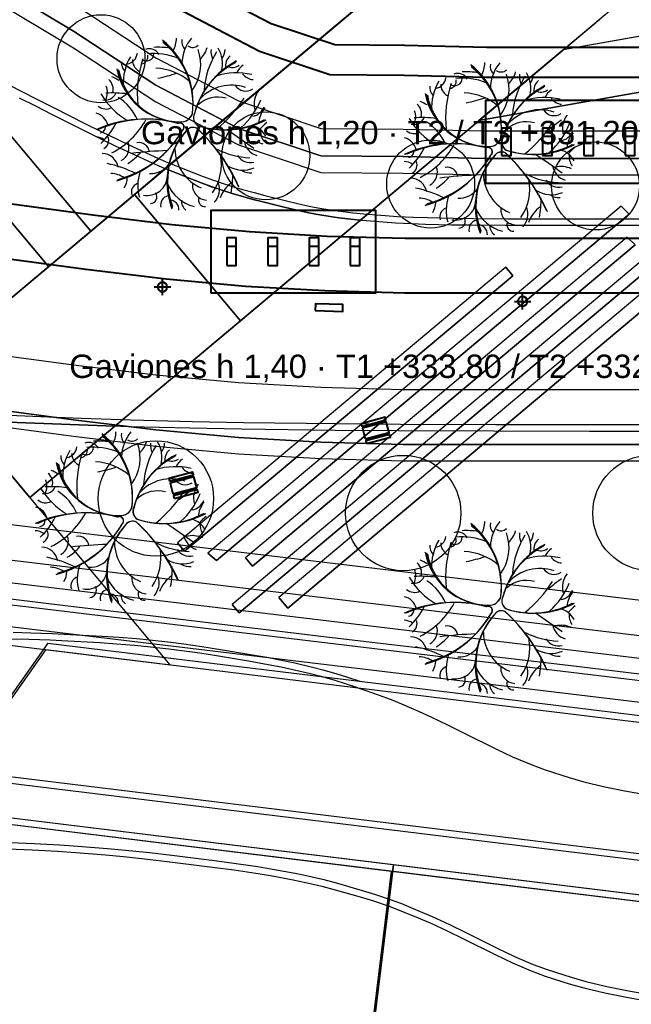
# Model space of a CAD drawing. Header units: metres. Extents: x -1097 to 1588, y -673 to 884.
# Drawn here: x 508.1 to 552.6, y 237.3 to 308.9 of the extents above; entities that cross this region are included whole.
import ezdxf

# ---------------------------------------------------------------- set-up
doc = ezdxf.new("R2010")
doc.units = ezdxf.units.M
doc.layers.get('0').update_dxf_attribs({"lineweight": 0, "plot": 0})
for name, color, linetype, lineweight, plot in [('ARBOLES_PROY', 3, 'Continuous', 0, False), ('COTAS', 7, 'Continuous', 0, False), ('CRECIDA_Q100', 5, 'Continuous', 0, False), ('CRECIDA_Q2', 150, 'Continuous', 0, False), ('Espacios relajacion', 32, 'Continuous', 0, False), ('EXT. caminos', 252, 'Continuous', 0, False), ('EXTENSIONES', 252, 'Continuous', 0, False), ('HATCHS', 7, 'Continuous', 0, False), ('Plazas de Arribo', 40, 'Continuous', 0, False), ('PROY-CICLOVIA', 1, 'Continuous', 0, False), ('PROYECCIONES', 7, 'Continuous', 0, False), ('Solado', 7, 'Continuous', 0, False), ('SUDS-CUNETA_VERDE', 3, 'Continuous', 0, False), ('TERRAZAS-GAVIONES', 8, 'Continuous', 0, False), ('TERRENO', 188, 'Continuous', 0, False), ('VEGETACION', 85, 'Continuous', 0, False), ('VISTA', 7, 'Continuous', 0, False), ('VISTA LEJOS', 7, 'Continuous', 0, False)]:
    doc.layers.add(name, color=color, linetype=linetype, lineweight=lineweight, plot=plot)
doc.styles.add('ARIAL', font='arial.ttf')

# ---------------------------------------------------------------- blocks, each defined once
blk = doc.blocks.new('LUMINARIA')
for points in [[(-0.6, 0), (0.6, 0)], [(0.35, 0), (0.32, 0.142), (0.234, 0.26), (0.108, 0.333), (-0.037, 0.348), (-0.175, 0.303), (-0.283, 0.206), (-0.342, 0.073), (-0.342, -0.073), (-0.283, -0.206), (-0.175, -0.303), (-0.037, -0.348), (0.108, -0.333), (0.234, -0.26), (0.32, -0.142), (0.35, 0)], [(0, -0.6), (0, 0.6)]]:
    blk.add_lwpolyline(points)
blk = doc.blocks.new('BANCO')
blk.add_lwpolyline([(-1, -0.25), (1, -0.25), (1, 0.25), (-1, 0.25), (-1, -0.25)])
blk = doc.blocks.new('DECK_REPOSERA')
for points in [[(-0.35, -1), (0.35, -1), (0.35, 1), (-0.35, 1), (-0.35, -1)], [(-0.35, 0.4), (0.35, 0.4)]]:
    blk.add_lwpolyline(points)
blk = doc.blocks.new('MESA_PICNIC')
for points in [[(-0.9, 0.55), (0.9, 0.55), (0.9, 0.75), (-0.9, 0.75), (-0.9, 0.55)], [(-0.9, -0.4), (0.9, -0.4), (0.9, 0.4), (-0.9, 0.4), (-0.9, -0.4)], [(-0.9, -0.75), (0.9, -0.75), (0.9, -0.55), (-0.9, -0.55), (-0.9, -0.75)]]:
    blk.add_lwpolyline(points)

msp = doc.modelspace()

# ---------------------------------------------------------------- linework, layer by layer
at = {"layer": ''}
for points in [[(504.575, 321.431), (509.062, 318.904), (515.238, 315.212), (521.091, 311.375), (526.391, 308.61), (531.018, 307.066), (536.097, 307.02), (542.069, 306.884), (553.931, 306.884), (559.25, 307.005), (564.589, 308.214), (570.526, 309.692), (576.526, 311.186), (588.526, 314.175)], [(589.058, 312.04), (577.058, 309.052), (571.058, 307.557), (565.098, 306.073), (559.52, 304.811), (553.956, 304.684), (542.044, 304.684), (536.062, 304.82), (530.651, 304.869), (525.529, 306.578), (519.976, 309.475), (514.071, 313.348), (507.958, 317.001)], [(507.507, 295.479), (513.397, 294.685), (519.163, 293.986), (524.82, 293.469), (530.468, 293.141), (536.149, 292.987), (553.961, 292.987), (559.8, 293.028), (565.679, 293.2), (571.685, 293.372), (577.708, 293.538), (583.728, 293.692)], [(583.827, 289.693), (577.814, 289.54), (571.799, 289.373), (565.795, 289.202), (559.873, 289.029), (553.975, 288.987), (536.095, 288.987), (530.298, 289.145), (524.522, 289.479), (518.74, 290.008), (512.889, 290.718), (506.959, 291.517)]]:
    msp.add_lwpolyline(points, dxfattribs=at)
for points in [[(542, 297), (554, 297), (554, 303), (542, 303)], [(522, 289), (534, 289), (534, 295), (522, 295)]]:
    msp.add_lwpolyline(points, close=True, dxfattribs=at)
at = {"layer": 'ARBOLES_PROY'}
for centre, radius in [((514, 306.042), 3.2), ((526, 298.977), 3.2), ((538, 296.921), 3.2), ((550, 296.784), 3.2), ((518, 274.047), 4.2), ((536, 272.987), 4.2), ((554, 272.987), 4.2)]:
    msp.add_circle(centre, radius, dxfattribs=at)
at = {"layer": 'CRECIDA_Q100'}
msp.add_lwpolyline([(470, 290.376), (476, 289.476), (482, 288.027), (494, 286.578), (500, 285.433), (506, 284.583), (512, 283.774), (518, 283.047), (524, 282.498), (530, 282.15), (536, 281.987), (542, 281.987), (548, 281.987), (554, 281.987), (560, 282.029), (566, 282.205), (572, 282.376), (578, 282.542), (584, 282.695)], dxfattribs=at)
at = {"layer": 'CRECIDA_Q2'}
msp.add_lwpolyline([(470, 335.959), (476, 333.432), (482, 330.988), (494, 328.544), (500, 317.007), (506, 313.627), (512, 310.042), (518, 306.107), (524, 302.977), (530, 300.975), (536, 300.921), (542, 300.784), (548, 300.784), (554, 300.784), (560, 300.921), (566, 302.279), (572, 303.773), (578, 305.267), (584, 306.761)], dxfattribs=at)
at = {"layer": 'Espacios relajacion'}
for points in [[(560.658, 296.427), (560.144, 297.04), (523.557, 266.34), (524.071, 265.727)], [(552.438, 294.741), (551.87, 295.309), (521.782, 270.062), (522.404, 269.54)], [(560.186, 293.425), (559.479, 294.132), (526.95, 266.837), (527.59, 266.074)], [(552.874, 292.496), (552.306, 293.064), (524.512, 269.743), (525.027, 269.13)], [(543.984, 290.259), (543.47, 290.871), (519.572, 270.819), (520.086, 270.206)]]:
    msp.add_lwpolyline(points, close=True, dxfattribs=at)
at = {"layer": 'EXT. caminos'}
for points in [[(584.129, 313.118), (547.641, 306.684)], [(498.608, 310.951), (513.255, 293.495)], [(582.987, 308.855), (541.513, 301.542)], [(495.391, 308.562), (510.191, 290.924)]]:
    msp.add_lwpolyline(points, dxfattribs=at)
at = {"layer": 'EXTENSIONES'}
msp.add_lwpolyline([(547.075, 321.874), (554.788, 312.681), (508.826, 274.114), (501.112, 283.307)], close=True, dxfattribs=at)
for points in [[(560.144, 297.04), (523.557, 266.34)], [(516.433, 296.162), (524.147, 286.97)], [(560.658, 296.427), (524.071, 265.727)], [(551.87, 295.309), (521.782, 270.062)], [(551.87, 295.309), (552.438, 294.741)], [(552.438, 294.741), (522.404, 269.54)], [(559.479, 294.132), (526.95, 266.837)], [(552.306, 293.064), (524.512, 269.743)], [(560.186, 293.425), (527.59, 266.074)], [(552.306, 293.064), (552.874, 292.496)], [(552.874, 292.496), (525.027, 269.13)], [(543.47, 290.871), (519.572, 270.819)], [(543.47, 290.871), (543.984, 290.259)], [(543.984, 290.259), (520.086, 270.206)], [(520.086, 270.206), (519.572, 270.819)], [(522.404, 269.54), (521.782, 270.062)], [(525.027, 269.13), (524.512, 269.743)], [(527.59, 266.074), (526.95, 266.837)], [(524.071, 265.727), (523.557, 266.34)]]:
    msp.add_lwpolyline(points, dxfattribs=at)
at = {"layer": 'HATCHS', "color": 251}
msp.add_lwpolyline([(532.595, 309.724), (518.682, 298.049), (519.316, 297.788), (520.612, 297.27), (521.294, 297.006), (522.043, 296.732), (522.609, 296.54), (523.559, 296.237), (524.155, 296.06), (524.99, 295.829), (525.787, 295.623), (527.342, 295.234), (528.148, 295.042), (529.012, 294.855), (529.646, 294.735), (530.683, 294.562), (531.316, 294.471), (532.18, 294.37), (532.886, 294.303), (550.317, 308.929)], dxfattribs=at)
msp.add_lwpolyline([(532.886, 294.303), (532.18, 294.37), (531.316, 294.471), (530.683, 294.562), (529.646, 294.735), (529.012, 294.855), (528.148, 295.042), (527.342, 295.234), (525.787, 295.623), (524.99, 295.829), (524.155, 296.06), (523.559, 296.237), (522.292, 296.641), (521.294, 297.006), (520.612, 297.27), (519.316, 297.788), (518.682, 298.049), (516.433, 296.162), (524.147, 286.97)], close=True, dxfattribs=at)
at = {"layer": 'Plazas de Arribo', "color": 254}
msp.add_lwpolyline([(510.191, 290.924), (495.391, 308.562), (482.42, 298.927), (479.995, 266.733), (519.025, 261.959), (501.112, 283.307)], close=True, dxfattribs=at)
at = {"layer": 'Plazas de Arribo'}
for points in [[(510.191, 290.924), (495.391, 308.562)], [(501.112, 283.307), (510.191, 290.924)], [(519.025, 261.959), (501.112, 283.307)], [(479.995, 266.733), (519.025, 261.959)]]:
    msp.add_lwpolyline(points, dxfattribs=at)
at = {"layer": 'PROY-CICLOVIA'}
msp.add_lwpolyline([(560.766, 265.757), (635.003, 257.838), (719.22, 266.755), (798.362, 276.648), (829.562, 288.348), (830.475, 285.914), (798.988, 274.106), (719.518, 264.172), (635.002, 255.224), (560.473, 263.173), (485.5, 272.17), (485.81, 274.752), (560.766, 265.757)], close=True, dxfattribs=at)
at = {"layer": 'PROYECCIONES'}
for points in [[(509.986, 263.064), (503.435, 253.791)], [(510.137, 263.534), (503.586, 254.261)]]:
    msp.add_lwpolyline(points, dxfattribs=at)
at = {"layer": 'Solado'}
for points in [[(582.987, 308.855), (583.424, 310.487), (560.389, 308.932), (547.641, 306.684), (541.513, 301.542)], [(502.474, 306.343), (501.834, 306.735), (501.085, 307.211), (500.426, 307.443), (499.52, 307.179), (495.994, 307.843), (510.191, 290.924), (513.255, 293.495)], [(524.147, 286.97), (516.433, 296.162), (501.112, 283.307), (504.103, 279.742), (505.924, 279.658), (512.404, 279.399), (515.017, 279.309)], [(515.017, 279.309), (512.404, 279.399), (505.924, 279.658), (504.103, 279.742), (508.826, 274.114)]]:
    msp.add_lwpolyline(points, close=True, dxfattribs=at)
at = {"layer": 'SUDS-CUNETA_VERDE'}
msp.add_lwpolyline([(560.293, 261.584), (635.001, 253.615), (719.702, 262.583), (799.374, 272.542), (831.063, 284.426), (904.04, 313.416), (905.222, 310.442), (832.231, 281.446), (832.202, 281.435), (800.321, 269.48), (800.142, 269.424), (799.958, 269.39), (720.084, 259.406), (720.054, 259.402), (635.169, 250.415), (635, 250.406), (634.831, 250.415), (559.943, 258.403), (559.922, 258.405), (484.929, 267.404), (485.31, 270.581), (560.293, 261.584)], close=True, dxfattribs=at)
msp.add_lwpolyline([(485.119, 268.993), (560.113, 259.994), (635, 252.006), (719.885, 260.993), (799.759, 270.978), (831.64, 282.933), (904.631, 311.929)], dxfattribs=at)
at = {"layer": 'TERRAZAS-GAVIONES'}
for points in [[(482, 328.988), (494, 326.544), (500, 315.007), (506, 311.627), (512, 308.042), (518, 304.107), (524, 300.977), (530, 298.975), (536, 298.921), (542, 298.784), (548, 298.784), (554, 298.784), (560, 298.921), (566, 300.279), (572, 301.773), (578, 303.267), (584, 304.761)], [(482, 328.988), (494, 326.544), (500, 315.007), (506, 311.627), (512, 308.042), (518, 304.107), (524, 300.977), (530, 298.975), (536, 298.921), (542, 298.784), (548, 298.784), (554, 298.784), (560, 298.921), (566, 300.279), (572, 301.773), (578, 303.267), (584, 304.761)], [(482, 327.788), (494, 325.344), (500, 313.807), (506, 310.427), (512, 306.842), (518, 302.907), (524, 299.777), (530, 297.775), (536, 297.721), (542, 297.584), (548, 297.584), (554, 297.584), (560, 297.721), (566, 299.079), (572, 300.573), (578, 302.067), (584, 303.561)], [(506, 313.627), (512, 310.042), (518, 306.107), (524, 302.977), (530, 300.975), (536, 300.921), (542, 300.784), (548, 300.784), (554, 300.784), (560, 300.921), (566, 302.279), (572, 303.773), (578, 305.267), (584, 306.761)], [(506, 311.627), (512, 308.042), (518, 304.107), (524, 300.977), (530, 298.975), (536, 298.921), (542, 298.784), (548, 298.784), (554, 298.784), (560, 298.921), (566, 300.279), (572, 301.773), (578, 303.267), (584, 304.761)], [(584, 304.761), (578, 303.267), (572, 301.773), (566, 300.279), (560, 298.921), (554, 298.784), (548, 298.784), (542, 298.784), (536, 298.921), (530, 298.975), (524, 300.977), (518, 304.107), (512, 308.042), (506, 311.627)], [(482, 284.027), (494, 282.578), (500, 281.433), (506, 280.583), (512, 279.774), (518, 279.047), (524, 278.498), (530, 278.15), (536, 277.987), (542, 277.987), (548, 277.987), (554, 277.987), (560, 278.029), (566, 278.205), (572, 278.376), (578, 278.542), (584, 278.695)], [(482, 284.027), (494, 282.578), (500, 281.433), (506, 280.583), (512, 279.774), (518, 279.047), (524, 278.498), (530, 278.15), (536, 277.987), (542, 277.987), (548, 277.987), (554, 277.987), (560, 278.029), (566, 278.205), (572, 278.376), (578, 278.542), (584, 278.695)], [(482, 282.827), (494, 281.378), (500, 280.233), (506, 279.383), (512, 278.574), (518, 277.847), (524, 277.298), (530, 276.95), (536, 276.787), (542, 276.787), (548, 276.787), (554, 276.787), (560, 276.829), (566, 277.005), (572, 277.176), (578, 277.342), (584, 277.495)], [(506, 280.583), (512, 279.774), (518, 279.047), (524, 278.498), (530, 278.15), (536, 277.987), (542, 277.987), (548, 277.987), (554, 277.987), (560, 278.029), (566, 278.205), (572, 278.376), (578, 278.542), (584, 278.695)], [(584, 278.695), (578, 278.542), (572, 278.376), (566, 278.205), (560, 278.029), (554, 277.987), (548, 277.987), (542, 277.987), (536, 277.987), (530, 278.15), (524, 278.498), (518, 279.047), (512, 279.774), (506, 280.583)], [(584, 257.89), (578, 258.521), (572, 259.152), (566, 259.783), (560, 260.47), (554, 261.179), (548, 261.889), (542, 262.599), (536, 263.309), (530, 264.021), (524, 264.735), (518, 265.453), (512, 266.173), (506, 266.894)]]:
    msp.add_lwpolyline(points, dxfattribs=at)
at = {"layer": 'TERRENO'}
msp.add_lwpolyline([(508.046, 303.207), (509.226, 302.602), (510.398, 302.012), (512.73, 300.846), (513.902, 300.265), (515.082, 299.689), (515.879, 299.31), (517.089, 298.748), (517.771, 298.441), (518.606, 298.081), (519.316, 297.788), (520.612, 297.27), (521.294, 297.006), (522.043, 296.732), (522.609, 296.54), (523.559, 296.237), (524.155, 296.06), (524.99, 295.829), (525.787, 295.623), (527.342, 295.234), (528.148, 295.042), (529.012, 294.855), (529.646, 294.735), (530.683, 294.562), (531.316, 294.471), (532.18, 294.37), (532.987, 294.293), (534.542, 294.164), (535.444, 294.101), (536.596, 294.044), (537.614, 294.01), (539.515, 293.967), (540.974, 293.948), (543.451, 293.933), (546.734, 293.929), (556.565, 293.929, 0.155054)], format="xyb", dxfattribs=at)
for points in [[(582.072, 278.89), (577.484, 278.909), (570.543, 278.924), (563.563, 278.928), (549.566, 278.928), (542.587, 278.938), (535.646, 278.967), (531.057, 279.005), (524.231, 279.092), (520.478, 279.159), (516.043, 279.274), (512.404, 279.399), (505.924, 279.658)], [(507.45, 263.846), (508.746, 263.813), (510.302, 263.755), (511.598, 263.693), (513.93, 263.563), (515.14, 263.486), (516.436, 263.386), (517.387, 263.294), (518.942, 263.122), (519.892, 263.002), (521.188, 262.814), (522.398, 262.622), (524.731, 262.234), (525.911, 262.027), (527.121, 261.797), (527.956, 261.619), (529.252, 261.317), (530.001, 261.125), (530.952, 260.851), (531.787, 260.587), (533.342, 260.069), (534.177, 259.776), (535.128, 259.416), (535.876, 259.109), (537.172, 258.547), (538.008, 258.168), (539.217, 257.592), (540.398, 257.011), (542.731, 255.845), (543.96, 255.264), (545.313, 254.688), (546.341, 254.309), (548.069, 253.747), (549.153, 253.44), (550.68, 253.08), (552.139, 252.787), (554.99, 252.269)], [(507.249, 248.563), (508.986, 248.486), (510.83, 248.385), (512.164, 248.294), (514.324, 248.121), (515.63, 248.001), (517.387, 247.814), (519.009, 247.622), (522.119, 247.233), (523.684, 247.027), (525.268, 246.796), (526.343, 246.619), (527.985, 246.316), (528.916, 246.124), (530.068, 245.851), (531.057, 245.587), (532.872, 245.068), (533.832, 244.776), (534.897, 244.416), (535.713, 244.108), (537.096, 243.547), (537.969, 243.168), (539.208, 242.592), (540.398, 242.011), (542.731, 240.844), (543.96, 240.264), (545.313, 239.687), (546.341, 239.308), (548.069, 238.747), (549.153, 238.439), (550.68, 238.079), (552.139, 237.787), (554.99, 237.268)]]:
    msp.add_lwpolyline(points, dxfattribs=at)
at = {"layer": 'VEGETACION'}
for centre, radius, start, end in [((514.845, 302.784), 5.862, -7.01261, 51.76086), ((514.901, 302.77), 5.803, -7.01261, 51.76086), ((517.626, 307.549), 1.869, -30.31086, -0.13685), ((520.722, 307.29), 0.839, 169.67781, -136.28872), ((522.894, 305.625), 3, 140.20303, 178.19473), ((517.527, 305.994), 0.775, 26.98899, 112.35361), ((518.144, 300.302), 6.571, 82.33941, 92.54677), ((514.957, 302.755), 5.745, -7.01261, 51.76086), ((515.014, 302.741), 5.686, -7.01261, 51.76086), ((520.667, 307.446), 0.58, -125.06785, -46.75849), ((518.126, 305.625), 3.133, -37.03996, 20.27839), ((520.364, 307.125), 1.382, -52.21385, -10.74588), ((523.36, 306.58), 1.353, 174.4694, -156.12237), ((520.669, 305.677), 2.176, -14.12065, 31.52713), ((521.995, 306.723), 1.04, -37.87568, -0.69377), ((519.465, 304.263), 3.845, 149.94734, -176.82535), ((515.774, 306.533), 0.878, -80.57325, -5.45985), ((517.222, 305.962), 0.939, 178.87088, -119.62745), ((524.499, 303.529), 7.859, 161.42441, -173.90455), ((517.305, 306.419), 0.548, -126.83758, -2.22247), ((516.858, 306.216), 0.561, -77.85985, 7.89186), ((517.848, 301.667), 4.754, 68.3223, 95.67587), ((526.632, 300.517), 6.027, 117.23254, 165.08268), ((527.743, 303.272), 6.258, 148.36683, 175.73086), ((523.987, 305.519), 0.93, 129.13352, -169.79062), ((519.801, 306.172), 4.73, -169.39915, -90.61113), ((519.808, 306.124), 4.683, -169.39915, -90.61113), ((519.814, 306.076), 4.635, -169.39915, -90.61113), ((519.821, 306.027), 4.588, -169.39915, -90.61113), ((516.333, 305.758), 0.855, 175.5863, -134.2924), ((517.805, 301.266), 4.093, 49.1819, 87.28655), ((526.448, 300.542), 5.846, 117.23254, 165.08268), ((526.509, 300.534), 5.906, 117.23254, 165.08268), ((526.571, 300.525), 5.967, 117.23254, 165.08268), ((523.579, 306.216), 0.81, -119.40791, -53.77718), ((524.996, 304.545), 1.206, 122.42615, 158.39057), ((537.292, 300.994), 5.862, -7.01261, 51.76086), ((537.348, 300.979), 5.803, -7.01261, 51.76086), ((537.404, 300.965), 5.745, -7.01261, 51.76086), ((537.461, 300.95), 5.686, -7.01261, 51.76086), ((540.073, 305.759), 1.869, -30.31086, -0.13685), ((543.169, 305.5), 0.839, 169.67781, -136.28872), ((545.341, 303.834), 3, 140.20303, 178.19473), ((543.114, 305.655), 0.58, -125.06785, -46.75849), ((513.959, 303.816), 0.931, -14.60648, 49.15979), ((512.293, 299.212), 6.054, 60.2465, 65.67795), ((515.96, 315.741), 11.329, -78.88119, -71.62327), ((523.868, 300.012), 4.996, 77.26203, 107.34819), ((525.193, 305.642), 1.128, -141.31419, -95.81178), ((538.221, 304.743), 0.878, -80.57325, -5.45985), ((539.752, 304.628), 0.548, -126.83758, -2.22247), ((539.305, 304.426), 0.561, -77.85985, 7.89186), ((539.974, 304.203), 0.775, 26.98899, 112.35361), ((540.295, 299.876), 4.754, 68.3223, 95.67587), ((540.591, 298.512), 6.571, 82.33941, 92.54677), ((540.573, 303.834), 3.133, -37.03996, 20.27839), ((542.81, 305.334), 1.382, -52.21385, -10.74588), ((550.19, 301.481), 6.258, 148.36683, 175.73086), ((545.807, 304.789), 1.353, 174.4694, -156.12237), ((543.116, 303.886), 2.176, -14.12065, 31.52713), ((544.442, 304.932), 1.04, -37.87568, -0.69377), ((546.434, 303.729), 0.93, 129.13352, -169.79062), ((513.219, 303.597), 1.251, -25.45632, 21.23769), ((523.506, 301.001), 3.119, 70.80163, 137.40588), ((524.534, 304.612), 0.922, -146.51659, -56.55935), ((526.836, 302.722), 1.693, 143.15964, -166.58772), ((538.78, 303.967), 0.855, 175.5863, -134.2924), ((541.912, 302.473), 3.845, 149.94734, -176.82535), ((539.669, 304.171), 0.939, 178.87088, -119.62745), ((546.946, 301.738), 7.859, 161.42441, -173.90455), ((548.895, 298.751), 5.846, 117.23254, 165.08268), ((548.956, 298.743), 5.906, 117.23254, 165.08268), ((549.018, 298.735), 5.967, 117.23254, 165.08268), ((549.079, 298.727), 6.027, 117.23254, 165.08268), ((546.026, 304.426), 0.81, -119.40791, -53.77718), ((547.443, 302.755), 1.206, 122.42615, 158.39057), ((519.099, 306.67), 6.03, -148.02706, -121.83538), ((514.322, 303.864), 0.827, -103.47011, -23.89102), ((514.914, 296.198), 7.353, 81.86691, 94.41278), ((513.357, 300.18), 3.584, 23.33462, 57.91194), ((522.516, 301.056), 2.189, 74.31841, 131.55014), ((516.441, 308.288), 9.484, -50.96163, -32.70067), ((533.539, 291.704), 14.413, 125.94383, 130.94741), ((520.845, 304.891), 5.12, -49.01403, -20.95397), ((542.248, 304.382), 4.73, -169.39915, -90.61113), ((542.255, 304.333), 4.683, -169.39915, -90.61113), ((542.261, 304.285), 4.635, -169.39915, -90.61113), ((542.268, 304.237), 4.588, -169.39915, -90.61113), ((540.252, 299.475), 4.093, 49.1819, 87.28655), ((538.407, 313.95), 11.329, -78.88119, -71.62327), ((546.315, 298.221), 4.996, 77.26203, 107.34819), ((547.64, 303.852), 1.128, -141.31419, -95.81178), ((514.37, 303.262), 0.88, -130.29884, -61.78587), ((524.835, 302.975), 1.134, -79.471, -22.67378), ((527.312, 301.241), 1.835, 139.45159, 176.95737), ((536.406, 302.025), 0.931, -14.60648, 49.15979), ((534.74, 297.421), 6.054, 60.2465, 65.67795), ((545.953, 299.21), 3.119, 70.80163, 137.40588), ((546.981, 302.821), 0.922, -146.51659, -56.55935), ((517.265, 292.771), 8.881, 74.72725, 114.24073), ((513.381, 300.953), 1.149, 14.16374, 76.17617), ((517.297, 292.857), 8.792, 74.72725, 114.24073), ((517.329, 292.942), 8.703, 74.72725, 114.24073), ((517.361, 293.028), 8.615, 74.72725, 114.24073), ((512.129, 304.432), 5.869, -63.07438, -28.86719), ((519.8, 302.349), 0.907, -93.13221, -17.97388), ((519.807, 302.338), 0.898, -93.13221, -17.97388), ((519.814, 302.328), 0.889, -93.13221, -17.97388), ((519.82, 302.318), 0.88, -93.13221, -17.97388), ((521.39, 301.751), 0.66, 153.41984, -121.27123), ((521.399, 301.755), 0.667, 153.41984, -121.27123), ((521.408, 301.76), 0.674, 153.41984, -121.27123), ((521.418, 301.764), 0.681, 153.41984, -121.27123), ((522.976, 307.078), 6.199, -108.13167, -62.2585), ((523.002, 307.137), 6.263, -108.13167, -62.2585), ((523.027, 307.196), 6.327, -108.13167, -62.2585), ((523.053, 307.256), 6.391, -108.13167, -62.2585), ((541.546, 304.879), 6.03, -148.02706, -121.83538), ((536.769, 302.073), 0.827, -103.47011, -23.89102), ((535.666, 301.807), 1.251, -25.45632, 21.23769), ((537.361, 294.408), 7.353, 81.86691, 94.41278), ((555.986, 289.914), 14.413, 125.94383, 130.94741), ((549.283, 300.932), 1.693, 143.15964, -166.58772), ((513.93, 301.05), 0.39, -87.47941, 11.74599), ((510.791, 303.412), 4.762, -47.90984, -25.81356), ((519.732, 301.055), 0.311, -49.80286, 114.20931), ((519.739, 301.057), 0.308, -49.80286, 114.20931), ((519.747, 301.06), 0.305, -49.80286, 114.20931), ((519.754, 301.063), 0.302, -49.80286, 114.20931), ((520.712, 300.397), 0.64, 64.15715, 144.97171), ((520.71, 300.407), 0.634, 64.15715, 144.97171), ((520.708, 300.416), 0.627, 64.15715, 144.97171), ((520.705, 300.426), 0.621, 64.15715, 144.97171), ((512.509, 291.774), 12.511, 23.86454, 47.40587), ((512.426, 291.676), 12.64, 23.86454, 47.40587), ((512.344, 291.577), 12.769, 23.86454, 47.40587), ((512.262, 291.479), 12.898, 23.86454, 47.40587), ((488.798, 249.764), 61.595, 53.87007, 56.06767), ((524.643, 299.713), 1.513, 26.97872, 76.13005), ((533.105, 293.214), 10.79, 130.7293, 134.41442), ((526.928, 300.765), 1.306, 175.41939, -146.01117), ((535.804, 298.389), 3.584, 23.33462, 57.91194), ((544.963, 299.265), 2.189, 74.31841, 131.55014), ((538.888, 306.497), 9.484, -50.96163, -32.70067), ((543.292, 303.1), 5.12, -49.01403, -20.95397), ((513.629, 299.351), 0.997, 52.25184, 90.5793), ((513.952, 300.069), 0.61, -65.70951, 27.14006), ((513.076, 304.84), 7.95, -74.86791, -30.40238), ((513.15, 304.805), 7.87, -74.86791, -30.40238), ((513.224, 304.77), 7.791, -74.86791, -30.40238), ((513.299, 304.735), 7.711, -74.86791, -30.40238), ((524.309, 297.108), 5.509, 138.41245, -158.97879), ((524.27, 297.15), 5.454, 138.41245, -158.97879), ((524.232, 297.193), 5.399, 138.41245, -158.97879), ((524.194, 297.235), 5.344, 138.41245, -158.97879), ((535.828, 299.162), 1.149, 14.16374, 76.17617), ((536.817, 301.471), 0.88, -130.29884, -61.78587), ((542.247, 300.558), 0.907, -93.13221, -17.97388), ((542.254, 300.548), 0.898, -93.13221, -17.97388), ((542.26, 300.538), 0.889, -93.13221, -17.97388), ((542.267, 300.528), 0.88, -93.13221, -17.97388), ((543.837, 299.961), 0.66, 153.41984, -121.27123), ((543.846, 299.965), 0.667, 153.41984, -121.27123), ((543.855, 299.969), 0.674, 153.41984, -121.27123), ((543.865, 299.973), 0.681, 153.41984, -121.27123), ((547.282, 301.185), 1.134, -79.471, -22.67378), ((549.759, 299.45), 1.835, 139.45159, 176.95737), ((514.97, 299.566), 1.069, -61.51977, 22.95033), ((516.749, 299.162), 0.78, 6.63564, 100.13385), ((522.535, 299.536), 3.15, -178.6401, -113.40996), ((525.05, 304.502), 5.671, -117.27146, -92.28607), ((525.772, 300.295), 1.374, -169.09926, -108.54581), ((525.062, 298.206), 1.784, 65.24594, 104.85446), ((539.712, 290.98), 8.881, 74.72725, 114.24073), ((539.744, 291.066), 8.792, 74.72725, 114.24073), ((539.776, 291.152), 8.703, 74.72725, 114.24073), ((539.808, 291.238), 8.615, 74.72725, 114.24073), ((533.238, 301.622), 4.762, -47.90984, -25.81356), ((534.576, 302.642), 5.869, -63.07438, -28.86719), ((542.179, 299.264), 0.311, -49.80286, 114.20931), ((542.186, 299.267), 0.308, -49.80286, 114.20931), ((542.194, 299.27), 0.305, -49.80286, 114.20931), ((542.201, 299.272), 0.302, -49.80286, 114.20931), ((545.423, 305.287), 6.199, -108.13167, -62.2585), ((545.449, 305.347), 6.263, -108.13167, -62.2585), ((545.474, 305.406), 6.327, -108.13167, -62.2585), ((545.5, 305.465), 6.391, -108.13167, -62.2585), ((555.552, 291.424), 10.79, 130.7293, 134.41442), ((514.061, 297.926), 1.222, 10.88374, 88.48923), ((513.981, 301.643), 3.781, -58.5365, -40.24403), ((519.783, 270.792), 28.581, 91.89585, 97.18239), ((519.045, 298.373), 3.722, -34.2307, 10.37313), ((524.843, 299.531), 1.045, -148.92217, -74.86876), ((536.377, 299.26), 0.39, -87.47941, 11.74599), ((535.523, 303.049), 7.95, -74.86791, -30.40238), ((535.597, 303.014), 7.87, -74.86791, -30.40238), ((535.671, 302.979), 7.791, -74.86791, -30.40238), ((535.746, 302.944), 7.711, -74.86791, -30.40238), ((546.756, 295.317), 5.509, 138.41245, -158.97879), ((546.717, 295.36), 5.454, 138.41245, -158.97879), ((546.679, 295.402), 5.399, 138.41245, -158.97879), ((546.641, 295.444), 5.344, 138.41245, -158.97879), ((543.159, 298.607), 0.64, 64.15715, 144.97171), ((543.157, 298.616), 0.634, 64.15715, 144.97171), ((543.155, 298.626), 0.627, 64.15715, 144.97171), ((543.152, 298.635), 0.621, 64.15715, 144.97171), ((534.956, 289.984), 12.511, 23.86454, 47.40587), ((534.873, 289.885), 12.64, 23.86454, 47.40587), ((534.791, 289.787), 12.769, 23.86454, 47.40587), ((534.709, 289.688), 12.898, 23.86454, 47.40587), ((511.245, 247.973), 61.595, 53.87007, 56.06767), ((547.09, 297.923), 1.513, 26.97872, 76.13005), ((549.375, 298.974), 1.306, 175.41939, -146.01117), ((512.742, 290.199), 8.396, 63.11546, 78.20425), ((517.612, 299.336), 1.651, -93.06078, -33.79545), ((524.334, 300.03), 2.092, -122.25906, -66.98973), ((536.076, 297.56), 0.997, 52.25184, 90.5793), ((536.399, 298.279), 0.61, -65.70951, 27.14006), ((537.417, 297.775), 1.069, -61.51977, 22.95033), ((539.196, 297.371), 0.78, 6.63564, 100.13385), ((548.219, 298.504), 1.374, -169.09926, -108.54581), ((547.509, 296.415), 1.784, 65.24594, 104.85446), ((514.705, 295.952), 1.735, 55.05214, 89.71285), ((514.612, 297.368), 1.306, -33.66519, 0.2761), ((519.881, 296.818), 3.202, 162.29182, -164.58266), ((517.372, 297.561), 1.466, -101.26434, -1.15026), ((517.615, 297.453), 5.974, -11.32784, 2.75208), ((524.847, 298.814), 1.081, -121.91184, -83.51776), ((536.508, 296.136), 1.222, 10.88374, 88.48923), ((536.428, 299.852), 3.781, -58.5365, -40.24403), ((542.23, 269.001), 28.581, 91.89585, 97.18239), ((544.982, 297.745), 3.15, -178.6401, -113.40996), ((547.497, 302.711), 5.671, -117.27146, -92.28607), ((516.871, 296.336), 0.66, 109.77659, -161.16161), ((521.475, 298.059), 2.858, -157.33263, -104.24202), ((521.769, 296.87), 1.115, 172.80158, -94.34358), ((521.212, 296.555), 1.423, -42.05543, 18.62735), ((524.883, 295.133), 2.347, 124.73116, 160.55197), ((535.189, 288.408), 8.396, 63.11546, 78.20425), ((540.059, 297.545), 1.651, -93.06078, -33.79545), ((541.492, 296.583), 3.722, -34.2307, 10.37313), ((547.29, 297.74), 1.045, -148.92217, -74.86876), ((517.562, 296.009), 0.513, -86.06631, 31.73431), ((519.015, 295.411), 0.675, 102.03316, -164.99288), ((521.559, 295.741), 0.456, 157.63517, -83.3031), ((537.152, 294.161), 1.735, 55.05214, 89.71285), ((542.328, 295.027), 3.202, 162.29182, -164.58266), ((546.781, 298.24), 2.092, -122.25906, -66.98973), ((540.062, 295.662), 5.974, -11.32784, 2.75208), ((547.294, 297.023), 1.081, -121.91184, -83.51776), ((518.982, 295.062), 0.696, -2.81364, 89.85899), ((520.674, 295.685), 0.818, 174.9157, -126.47299), ((537.059, 295.578), 1.306, -33.66519, 0.2761), ((539.318, 294.545), 0.66, 109.77659, -161.16161), ((539.819, 295.77), 1.466, -101.26434, -1.15026), ((543.922, 296.268), 2.858, -157.33263, -104.24202), ((544.216, 295.079), 1.115, 172.80158, -94.34358), ((543.659, 294.764), 1.423, -42.05543, 18.62735), ((547.33, 293.342), 2.347, 124.73116, 160.55197), ((540.009, 294.219), 0.513, -86.06631, 31.73431), ((541.462, 293.62), 0.675, 102.03316, -164.99288), ((541.429, 293.271), 0.696, -2.81364, 89.85899), ((543.121, 293.895), 0.818, 174.9157, -126.47299), ((544.006, 293.95), 0.456, 157.63517, -83.3031), ((510.44, 274.142), 5.862, -7.01261, 51.76086), ((510.496, 274.128), 5.803, -7.01261, 51.76086), ((513.221, 278.907), 1.869, -30.31086, -0.13685), ((516.317, 278.648), 0.839, 169.67781, -136.28872), ((518.49, 276.983), 3, 140.20303, 178.19473), ((513.122, 277.351), 0.775, 26.98899, 112.35361), ((513.74, 271.66), 6.571, 82.33941, 92.54677), ((510.553, 274.113), 5.745, -7.01261, 51.76086), ((510.609, 274.099), 5.686, -7.01261, 51.76086), ((516.263, 278.803), 0.58, -125.06785, -46.75849), ((513.721, 276.982), 3.133, -37.03996, 20.27839), ((515.959, 278.482), 1.382, -52.21385, -10.74588), ((518.955, 277.938), 1.353, 174.4694, -156.12237), ((516.264, 277.034), 2.176, -14.12065, 31.52713), ((517.591, 278.081), 1.04, -37.87568, -0.69377), ((515.06, 275.621), 3.845, 149.94734, -176.82535), ((511.37, 277.891), 0.878, -80.57325, -5.45985), ((512.817, 277.319), 0.939, 178.87088, -119.62745), ((520.094, 274.887), 7.859, 161.42441, -173.90455), ((512.9, 277.776), 0.548, -126.83758, -2.22247), ((512.454, 277.574), 0.561, -77.85985, 7.89186), ((513.443, 273.024), 4.754, 68.3223, 95.67587), ((522.228, 271.875), 6.027, 117.23254, 165.08268), ((523.338, 274.629), 6.258, 148.36683, 175.73086), ((519.583, 276.877), 0.93, 129.13352, -169.79062), ((515.396, 277.53), 4.73, -169.39915, -90.61113), ((515.403, 277.482), 4.683, -169.39915, -90.61113), ((515.41, 277.433), 4.635, -169.39915, -90.61113), ((515.416, 277.385), 4.588, -169.39915, -90.61113), ((511.928, 277.116), 0.855, 175.5863, -134.2924), ((513.4, 272.623), 4.093, 49.1819, 87.28655), ((522.043, 271.899), 5.846, 117.23254, 165.08268), ((522.105, 271.891), 5.906, 117.23254, 165.08268), ((522.166, 271.883), 5.967, 117.23254, 165.08268), ((519.174, 277.574), 0.81, -119.40791, -53.77718), ((520.591, 275.903), 1.206, 122.42615, 158.39057), ((509.554, 275.174), 0.931, -14.60648, 49.15979), ((507.889, 270.57), 6.054, 60.2465, 65.67795), ((511.555, 287.098), 11.329, -78.88119, -71.62327), ((519.463, 271.37), 4.996, 77.26203, 107.34819), ((520.789, 277), 1.128, -141.31419, -95.81178), ((508.814, 274.955), 1.251, -25.45632, 21.23769), ((519.101, 272.359), 3.119, 70.80163, 137.40588), ((520.13, 275.969), 0.922, -146.51659, -56.55935), ((522.431, 274.08), 1.693, 143.15964, -166.58772), ((514.694, 278.027), 6.03, -148.02706, -121.83538), ((509.918, 275.222), 0.827, -103.47011, -23.89102), ((510.51, 267.556), 7.353, 81.86691, 94.41278), ((508.953, 271.537), 3.584, 23.33462, 57.91194), ((518.112, 272.414), 2.189, 74.31841, 131.55014), ((512.037, 279.645), 9.484, -50.96163, -32.70067), ((529.134, 263.062), 14.413, 125.94383, 130.94741), ((516.44, 276.248), 5.12, -49.01403, -20.95397), ((509.966, 274.619), 0.88, -130.29884, -61.78587), ((520.431, 274.333), 1.134, -79.471, -22.67378), ((522.908, 272.599), 1.835, 139.45159, 176.95737), ((512.86, 264.129), 8.881, 74.72725, 114.24073), ((508.976, 272.311), 1.149, 14.16374, 76.17617), ((512.892, 264.214), 8.792, 74.72725, 114.24073), ((512.925, 264.3), 8.703, 74.72725, 114.24073), ((512.957, 264.386), 8.615, 74.72725, 114.24073), ((507.724, 275.79), 5.869, -63.07438, -28.86719), ((515.395, 273.706), 0.907, -93.13221, -17.97388), ((515.402, 273.696), 0.898, -93.13221, -17.97388), ((515.409, 273.686), 0.889, -93.13221, -17.97388), ((515.416, 273.676), 0.88, -93.13221, -17.97388), ((516.985, 273.109), 0.66, 153.41984, -121.27123), ((516.994, 273.113), 0.667, 153.41984, -121.27123), ((517.004, 273.117), 0.674, 153.41984, -121.27123), ((517.013, 273.122), 0.681, 153.41984, -121.27123), ((518.571, 278.436), 6.199, -108.13167, -62.2585), ((518.597, 278.495), 6.263, -108.13167, -62.2585), ((518.623, 278.554), 6.327, -108.13167, -62.2585), ((518.648, 278.613), 6.391, -108.13167, -62.2585), ((509.525, 272.408), 0.39, -87.47941, 11.74599), ((506.387, 274.77), 4.762, -47.90984, -25.81356), ((508.894, 276.093), 7.711, -74.86791, -30.40238), ((515.327, 272.412), 0.311, -49.80286, 114.20931), ((515.335, 272.415), 0.308, -49.80286, 114.20931), ((515.342, 272.418), 0.305, -49.80286, 114.20931), ((515.35, 272.421), 0.302, -49.80286, 114.20931), ((516.308, 271.755), 0.64, 64.15715, 144.97171), ((516.305, 271.765), 0.634, 64.15715, 144.97171), ((516.303, 271.774), 0.627, 64.15715, 144.97171), ((516.301, 271.783), 0.621, 64.15715, 144.97171), ((508.104, 263.132), 12.511, 23.86454, 47.40587), ((508.022, 263.033), 12.64, 23.86454, 47.40587), ((507.94, 262.935), 12.769, 23.86454, 47.40587), ((507.857, 262.836), 12.898, 23.86454, 47.40587), ((484.393, 221.122), 61.595, 53.87007, 56.06767), ((520.239, 271.071), 1.513, 26.97872, 76.13005), ((528.7, 264.572), 10.79, 130.7293, 134.41442), ((522.524, 272.122), 1.306, 175.41939, -146.01117), ((537.292, 267.622), 5.862, -7.01261, 51.76086), ((540.073, 272.388), 1.869, -30.31086, -0.13685), ((543.169, 272.128), 0.839, 169.67781, -136.28872), ((545.341, 270.463), 3, 140.20303, 178.19473), ((509.224, 270.708), 0.997, 52.25184, 90.5793), ((509.547, 271.427), 0.61, -65.70951, 27.14006), ((508.672, 276.198), 7.95, -74.86791, -30.40238), ((508.746, 276.163), 7.87, -74.86791, -30.40238), ((508.82, 276.128), 7.791, -74.86791, -30.40238), ((519.904, 268.466), 5.509, 138.41245, -158.97879), ((519.866, 268.508), 5.454, 138.41245, -158.97879), ((519.827, 268.55), 5.399, 138.41245, -158.97879), ((519.789, 268.593), 5.344, 138.41245, -158.97879), ((539.974, 270.832), 0.775, 26.98899, 112.35361), ((540.591, 265.141), 6.571, 82.33941, 92.54677), ((537.348, 267.608), 5.803, -7.01261, 51.76086), ((537.404, 267.594), 5.745, -7.01261, 51.76086), ((537.461, 267.579), 5.686, -7.01261, 51.76086), ((543.114, 272.284), 0.58, -125.06785, -46.75849), ((540.573, 270.463), 3.133, -37.03996, 20.27839), ((542.81, 271.963), 1.382, -52.21385, -10.74588), ((545.807, 271.418), 1.353, 174.4694, -156.12237), ((543.116, 270.515), 2.176, -14.12065, 31.52713), ((544.442, 271.561), 1.04, -37.87568, -0.69377), ((510.566, 270.923), 1.069, -61.51977, 22.95033), ((512.344, 270.52), 0.78, 6.63564, 100.13385), ((518.13, 270.893), 3.15, -178.6401, -113.40996), ((520.645, 275.859), 5.671, -117.27146, -92.28607), ((521.367, 271.652), 1.374, -169.09926, -108.54581), ((520.657, 269.563), 1.784, 65.24594, 104.85446), ((541.912, 269.102), 3.845, 149.94734, -176.82535), ((538.221, 271.371), 0.878, -80.57325, -5.45985), ((539.669, 270.8), 0.939, 178.87088, -119.62745), ((546.946, 268.367), 7.859, 161.42441, -173.90455), ((539.752, 271.257), 0.548, -126.83758, -2.22247), ((539.305, 271.054), 0.561, -77.85985, 7.89186), ((540.295, 266.505), 4.754, 68.3223, 95.67587), ((550.19, 268.11), 6.258, 148.36683, 175.73086), ((546.434, 270.357), 0.93, 129.13352, -169.79062), ((509.656, 269.284), 1.222, 10.88374, 88.48923), ((509.576, 273), 3.781, -58.5365, -40.24403), ((515.379, 242.149), 28.581, 91.89585, 97.18239), ((514.64, 269.731), 3.722, -34.2307, 10.37313), ((520.438, 270.889), 1.045, -148.92217, -74.86876), ((542.248, 271.011), 4.73, -169.39915, -90.61113), ((542.255, 270.962), 4.683, -169.39915, -90.61113), ((542.261, 270.914), 4.635, -169.39915, -90.61113), ((538.78, 270.596), 0.855, 175.5863, -134.2924), ((540.252, 266.104), 4.093, 49.1819, 87.28655), ((548.895, 265.38), 5.846, 117.23254, 165.08268), ((548.956, 265.372), 5.906, 117.23254, 165.08268), ((549.018, 265.364), 5.967, 117.23254, 165.08268), ((549.079, 265.355), 6.027, 117.23254, 165.08268), ((546.026, 271.054), 0.81, -119.40791, -53.77718), ((547.443, 269.383), 1.206, 122.42615, 158.39057), ((508.337, 261.556), 8.396, 63.11546, 78.20425), ((513.207, 270.694), 1.651, -93.06078, -33.79545), ((519.93, 271.388), 2.092, -122.25906, -66.98973), ((536.406, 268.654), 0.931, -14.60648, 49.15979), ((534.74, 264.05), 6.054, 60.2465, 65.67795), ((542.268, 270.866), 4.588, -169.39915, -90.61113), ((538.407, 280.579), 11.329, -78.88119, -71.62327), ((546.315, 264.85), 4.996, 77.26203, 107.34819), ((547.64, 270.481), 1.128, -141.31419, -95.81178), ((510.3, 267.31), 1.735, 55.05214, 89.71285), ((510.208, 268.726), 1.306, -33.66519, 0.2761), ((515.476, 268.175), 3.202, 162.29182, -164.58266), ((512.968, 268.918), 1.466, -101.26434, -1.15026), ((513.21, 268.811), 5.974, -11.32784, 2.75208), ((520.443, 270.171), 1.081, -121.91184, -83.51776), ((535.666, 268.435), 1.251, -25.45632, 21.23769), ((545.953, 265.839), 3.119, 70.80163, 137.40588), ((546.981, 269.45), 0.922, -146.51659, -56.55935), ((512.467, 267.694), 0.66, 109.77659, -161.16161), ((517.071, 269.417), 2.858, -157.33263, -104.24202), ((517.364, 268.227), 1.115, 172.80158, -94.34358), ((516.807, 267.913), 1.423, -42.05543, 18.62735), ((520.479, 266.491), 2.347, 124.73116, 160.55197), ((541.546, 271.508), 6.03, -148.02706, -121.83538), ((536.769, 268.702), 0.827, -103.47011, -23.89102), ((537.361, 261.036), 7.353, 81.86691, 94.41278), ((535.804, 265.018), 3.584, 23.33462, 57.91194), ((544.963, 265.894), 2.189, 74.31841, 131.55014), ((538.888, 273.126), 9.484, -50.96163, -32.70067), ((555.986, 256.542), 14.413, 125.94383, 130.94741), ((543.292, 269.729), 5.12, -49.01403, -20.95397), ((549.283, 267.56), 1.693, 143.15964, -166.58772), ((513.157, 267.367), 0.513, -86.06631, 31.73431), ((514.61, 266.769), 0.675, 102.03316, -164.99288), ((517.154, 267.099), 0.456, 157.63517, -83.3031), ((536.817, 268.1), 0.88, -130.29884, -61.78587), ((547.282, 267.813), 1.134, -79.471, -22.67378), ((549.759, 266.079), 1.835, 139.45159, 176.95737), ((514.577, 266.419), 0.696, -2.81364, 89.85899), ((516.27, 267.043), 0.818, 174.9157, -126.47299), ((539.712, 257.609), 8.881, 74.72725, 114.24073), ((535.828, 265.791), 1.149, 14.16374, 76.17617), ((539.744, 257.695), 8.792, 74.72725, 114.24073), ((539.776, 257.781), 8.703, 74.72725, 114.24073), ((539.808, 257.866), 8.615, 74.72725, 114.24073), ((542.247, 267.187), 0.907, -93.13221, -17.97388), ((542.254, 267.177), 0.898, -93.13221, -17.97388), ((542.26, 267.167), 0.889, -93.13221, -17.97388), ((542.267, 267.156), 0.88, -93.13221, -17.97388), ((543.837, 266.589), 0.66, 153.41984, -121.27123), ((543.846, 266.594), 0.667, 153.41984, -121.27123), ((543.855, 266.598), 0.674, 153.41984, -121.27123), ((543.865, 266.602), 0.681, 153.41984, -121.27123), ((536.377, 265.889), 0.39, -87.47941, 11.74599), ((533.238, 268.25), 4.762, -47.90984, -25.81356), ((534.576, 269.271), 5.869, -63.07438, -28.86719), ((542.179, 265.893), 0.311, -49.80286, 114.20931), ((542.186, 265.896), 0.308, -49.80286, 114.20931), ((542.194, 265.898), 0.305, -49.80286, 114.20931), ((542.201, 265.901), 0.302, -49.80286, 114.20931), ((543.159, 265.236), 0.64, 64.15715, 144.97171), ((543.157, 265.245), 0.634, 64.15715, 144.97171), ((543.155, 265.254), 0.627, 64.15715, 144.97171), ((543.152, 265.264), 0.621, 64.15715, 144.97171), ((534.956, 256.612), 12.511, 23.86454, 47.40587), ((534.873, 256.514), 12.64, 23.86454, 47.40587), ((534.791, 256.415), 12.769, 23.86454, 47.40587), ((534.709, 256.317), 12.898, 23.86454, 47.40587), ((545.423, 271.916), 6.199, -108.13167, -62.2585), ((545.449, 271.975), 6.263, -108.13167, -62.2585), ((545.474, 272.035), 6.327, -108.13167, -62.2585), ((545.5, 272.094), 6.391, -108.13167, -62.2585), ((547.09, 264.552), 1.513, 26.97872, 76.13005), ((555.552, 258.052), 10.79, 130.7293, 134.41442), ((536.076, 264.189), 0.997, 52.25184, 90.5793), ((536.399, 264.907), 0.61, -65.70951, 27.14006), ((535.523, 269.678), 7.95, -74.86791, -30.40238), ((535.597, 269.643), 7.87, -74.86791, -30.40238), ((535.671, 269.608), 7.791, -74.86791, -30.40238), ((535.746, 269.573), 7.711, -74.86791, -30.40238), ((546.756, 261.946), 5.509, 138.41245, -158.97879), ((546.717, 261.989), 5.454, 138.41245, -158.97879), ((546.679, 262.031), 5.399, 138.41245, -158.97879), ((546.641, 262.073), 5.344, 138.41245, -158.97879), ((511.245, 214.602), 61.595, 53.87007, 56.06767), ((549.375, 265.603), 1.306, 175.41939, -146.01117), ((537.417, 264.404), 1.069, -61.51977, 22.95033), ((539.196, 264), 0.78, 6.63564, 100.13385), ((548.219, 265.133), 1.374, -169.09926, -108.54581), ((547.509, 263.044), 1.784, 65.24594, 104.85446), ((536.508, 262.764), 1.222, 10.88374, 88.48923), ((536.428, 266.481), 3.781, -58.5365, -40.24403), ((542.23, 235.63), 28.581, 91.89585, 97.18239), ((544.982, 264.374), 3.15, -178.6401, -113.40996), ((541.492, 263.212), 3.722, -34.2307, 10.37313), ((547.497, 269.34), 5.671, -117.27146, -92.28607), ((547.29, 264.369), 1.045, -148.92217, -74.86876), ((535.189, 255.037), 8.396, 63.11546, 78.20425), ((540.059, 264.174), 1.651, -93.06078, -33.79545), ((546.781, 264.869), 2.092, -122.25906, -66.98973), ((537.152, 260.79), 1.735, 55.05214, 89.71285), ((537.059, 262.206), 1.306, -33.66519, 0.2761), ((542.328, 261.656), 3.202, 162.29182, -164.58266), ((539.819, 262.399), 1.466, -101.26434, -1.15026), ((540.062, 262.291), 5.974, -11.32784, 2.75208), ((547.294, 263.652), 1.081, -121.91184, -83.51776), ((539.318, 261.174), 0.66, 109.77659, -161.16161), ((543.922, 262.897), 2.858, -157.33263, -104.24202), ((544.216, 261.708), 1.115, 172.80158, -94.34358), ((543.659, 261.393), 1.423, -42.05543, 18.62735), ((547.33, 259.971), 2.347, 124.73116, 160.55197), ((540.009, 260.847), 0.513, -86.06631, 31.73431), ((541.462, 260.249), 0.675, 102.03316, -164.99288), ((544.006, 260.579), 0.456, 157.63517, -83.3031), ((541.429, 259.9), 0.696, -2.81364, 89.85899), ((543.121, 260.523), 0.818, 174.9157, -126.47299)]:
    msp.add_arc(centre, radius, start, end, dxfattribs=at)
at = {"layer": 'VISTA'}
for points in [[(509.986, 263.064), (541.821, 259.171), (573.656, 255.277), (605.491, 251.383), (637.326, 247.489)], [(510.137, 263.534), (541.972, 259.64), (573.807, 255.746), (605.642, 251.853), (637.477, 247.959)], [(637.471, 237.397), (503.435, 253.791)], [(637.622, 237.866), (503.586, 254.261)]]:
    msp.add_lwpolyline(points, dxfattribs=at)
at = {"layer": 'VISTA LEJOS'}
for points in [[(507.4, 304.095), (508.196, 303.677), (509.377, 303.072), (510.548, 302.482), (512.881, 301.315), (514.052, 300.734), (515.233, 300.158), (516.03, 299.779), (517.24, 299.218), (517.921, 298.91), (518.757, 298.55), (519.467, 298.258), (520.763, 297.739), (521.445, 297.475), (522.193, 297.202), (522.76, 297.01), (523.71, 296.707), (524.305, 296.53), (525.141, 296.299), (525.937, 296.093), (527.493, 295.704), (528.299, 295.512), (529.163, 295.325), (529.797, 295.205), (530.834, 295.032), (531.467, 294.941), (532.331, 294.84), (533.138, 294.763), (534.693, 294.634), (535.595, 294.571), (536.747, 294.514), (537.765, 294.48), (539.666, 294.437), (541.125, 294.418), (543.602, 294.403), (546.885, 294.398), (556.716, 294.398, 0.155054)], [(508.046, 303.207), (509.226, 302.602), (510.398, 302.012), (512.73, 300.846), (513.902, 300.265), (515.082, 299.689), (515.879, 299.31), (517.089, 298.748), (517.771, 298.441), (518.606, 298.081), (519.316, 297.788), (520.612, 297.27), (521.294, 297.006), (522.043, 296.732), (522.609, 296.54), (523.559, 296.237), (524.155, 296.06), (524.99, 295.829), (525.787, 295.623), (527.342, 295.234), (528.148, 295.042), (529.012, 294.855), (529.646, 294.735), (530.683, 294.562), (531.316, 294.471), (532.18, 294.37), (532.987, 294.293), (534.542, 294.164), (535.444, 294.101), (536.596, 294.044), (537.614, 294.01), (539.515, 293.967), (540.974, 293.948), (543.451, 293.933), (546.734, 293.929), (556.565, 293.929, 0.155054)]]:
    msp.add_lwpolyline(points, format="xyb", dxfattribs=at)
for points in [[(582.223, 279.36), (577.634, 279.379), (570.693, 279.393), (563.714, 279.398), (549.717, 279.398), (542.738, 279.408), (535.797, 279.436), (531.208, 279.475), (524.382, 279.561), (520.629, 279.628), (516.193, 279.744), (512.555, 279.868), (506.075, 280.128)], [(582.072, 278.89), (577.484, 278.909), (570.543, 278.924), (563.563, 278.928), (549.566, 278.928), (542.587, 278.938), (535.646, 278.967), (531.057, 279.005), (524.231, 279.092), (520.478, 279.159), (516.043, 279.274), (512.404, 279.399), (505.924, 279.658)], [(507.601, 264.316), (508.897, 264.282), (510.452, 264.225), (511.748, 264.162), (514.081, 264.033), (515.291, 263.956), (516.587, 263.855), (517.537, 263.764), (519.093, 263.591), (520.043, 263.471), (521.339, 263.284), (522.549, 263.092), (524.881, 262.703), (526.062, 262.497), (527.272, 262.266), (528.107, 262.089), (529.403, 261.786), (530.152, 261.594), (531.102, 261.321), (531.938, 261.057), (532.834, 260.758)], [(507.45, 263.846), (508.746, 263.813), (510.302, 263.755), (511.598, 263.693), (513.93, 263.563), (515.14, 263.486), (516.436, 263.386), (517.387, 263.294), (518.942, 263.122), (519.892, 263.002), (521.188, 262.814), (522.398, 262.622), (524.731, 262.234), (525.911, 262.027), (527.121, 261.797), (527.956, 261.619), (529.252, 261.317), (530.001, 261.125), (530.952, 260.851), (531.787, 260.587), (532.684, 260.288)], [(503.559, 250.806), (535.149, 246.946)], [(503.562, 250.809), (587.229, 240.576)], [(503.709, 251.276), (535.299, 247.416)], [(503.713, 251.279), (587.379, 241.046)], [(507.249, 248.563), (508.986, 248.486), (510.83, 248.385), (512.164, 248.294), (514.324, 248.121), (515.63, 248.001), (517.387, 247.814), (519.009, 247.622), (522.119, 247.233), (523.684, 247.027), (525.268, 246.796), (526.343, 246.619), (527.985, 246.316), (528.916, 246.124), (530.068, 245.851), (531.057, 245.587), (532.872, 245.068), (533.832, 244.776), (534.897, 244.416), (535.713, 244.108), (537.096, 243.547), (537.969, 243.168), (539.208, 242.592), (540.398, 242.011), (542.731, 240.844), (543.96, 240.264), (545.313, 239.687), (546.341, 239.308), (548.069, 238.747), (549.153, 238.439), (550.68, 238.079), (552.139, 237.787), (554.99, 237.268)], [(507.4, 249.033), (509.137, 248.956), (510.98, 248.855), (512.315, 248.764), (514.475, 248.591), (515.78, 248.471), (517.537, 248.284), (519.16, 248.092), (522.27, 247.703), (523.835, 247.497), (525.419, 247.266), (526.494, 247.089), (528.136, 246.786), (529.067, 246.594), (530.219, 246.321), (531.208, 246.056), (533.022, 245.538), (533.982, 245.245), (535.048, 244.885), (535.864, 244.578), (537.246, 244.016), (538.12, 243.637), (539.358, 243.061), (540.549, 242.48), (542.882, 241.314), (544.111, 240.733), (545.464, 240.157), (546.491, 239.778), (548.219, 239.216), (549.304, 238.909), (550.831, 238.549), (552.29, 238.256), (555.141, 237.738)], [(532.829, 227.236), (535.299, 247.416)], [(535.299, 247.416), (532.829, 227.236)], [(535.299, 247.416), (577.692, 242.231)], [(535.299, 247.416), (535.299, 247.416)], [(532.679, 226.766), (535.149, 246.946)], [(535.149, 246.946), (532.679, 226.766)], [(535.149, 246.946), (577.541, 241.761)], [(535.149, 246.946), (535.149, 246.946)]]:
    msp.add_lwpolyline(points, dxfattribs=at)

# ---------------------------------------------------------------- block references
at = {"layer": ''}
for name, p in [('DECK_REPOSERA', (543.5, 300)), ('DECK_REPOSERA', (546.5, 300)), ('DECK_REPOSERA', (549.5, 300)), ('DECK_REPOSERA', (552.5, 300)), ('DECK_REPOSERA', (523.5, 292)), ('DECK_REPOSERA', (526.5, 292)), ('DECK_REPOSERA', (529.5, 292)), ('DECK_REPOSERA', (532.5, 292)), ('LUMINARIA', (518.474, 289.437)), ('LUMINARIA', (544.691, 288.387))]:
    msp.add_blockref(name, p, dxfattribs=at)
for name, p, rotation in [('BANCO', (530.606, 287.936), -1.556890965475064), ('MESA_PICNIC', (534, 279), 15), ('MESA_PICNIC', (520, 275), 15)]:
    msp.add_blockref(name, p, dxfattribs=dict(at, rotation=rotation))

# ---------------------------------------------------------------- texts
at = {"layer": 'COTAS', "style": 'ARIAL'}
for s, p in [('Gaviones h 1,20 · T2 / T3 +331.20', (516.912, 299.821)), ('Gaviones h 1,40 · T1 +333.80 / T2 +332.40', (511.693, 282.815))]:
    msp.add_text(s, height=1.7, dxfattribs=at).set_placement(p)

doc.saveas('drawing.dxf')
